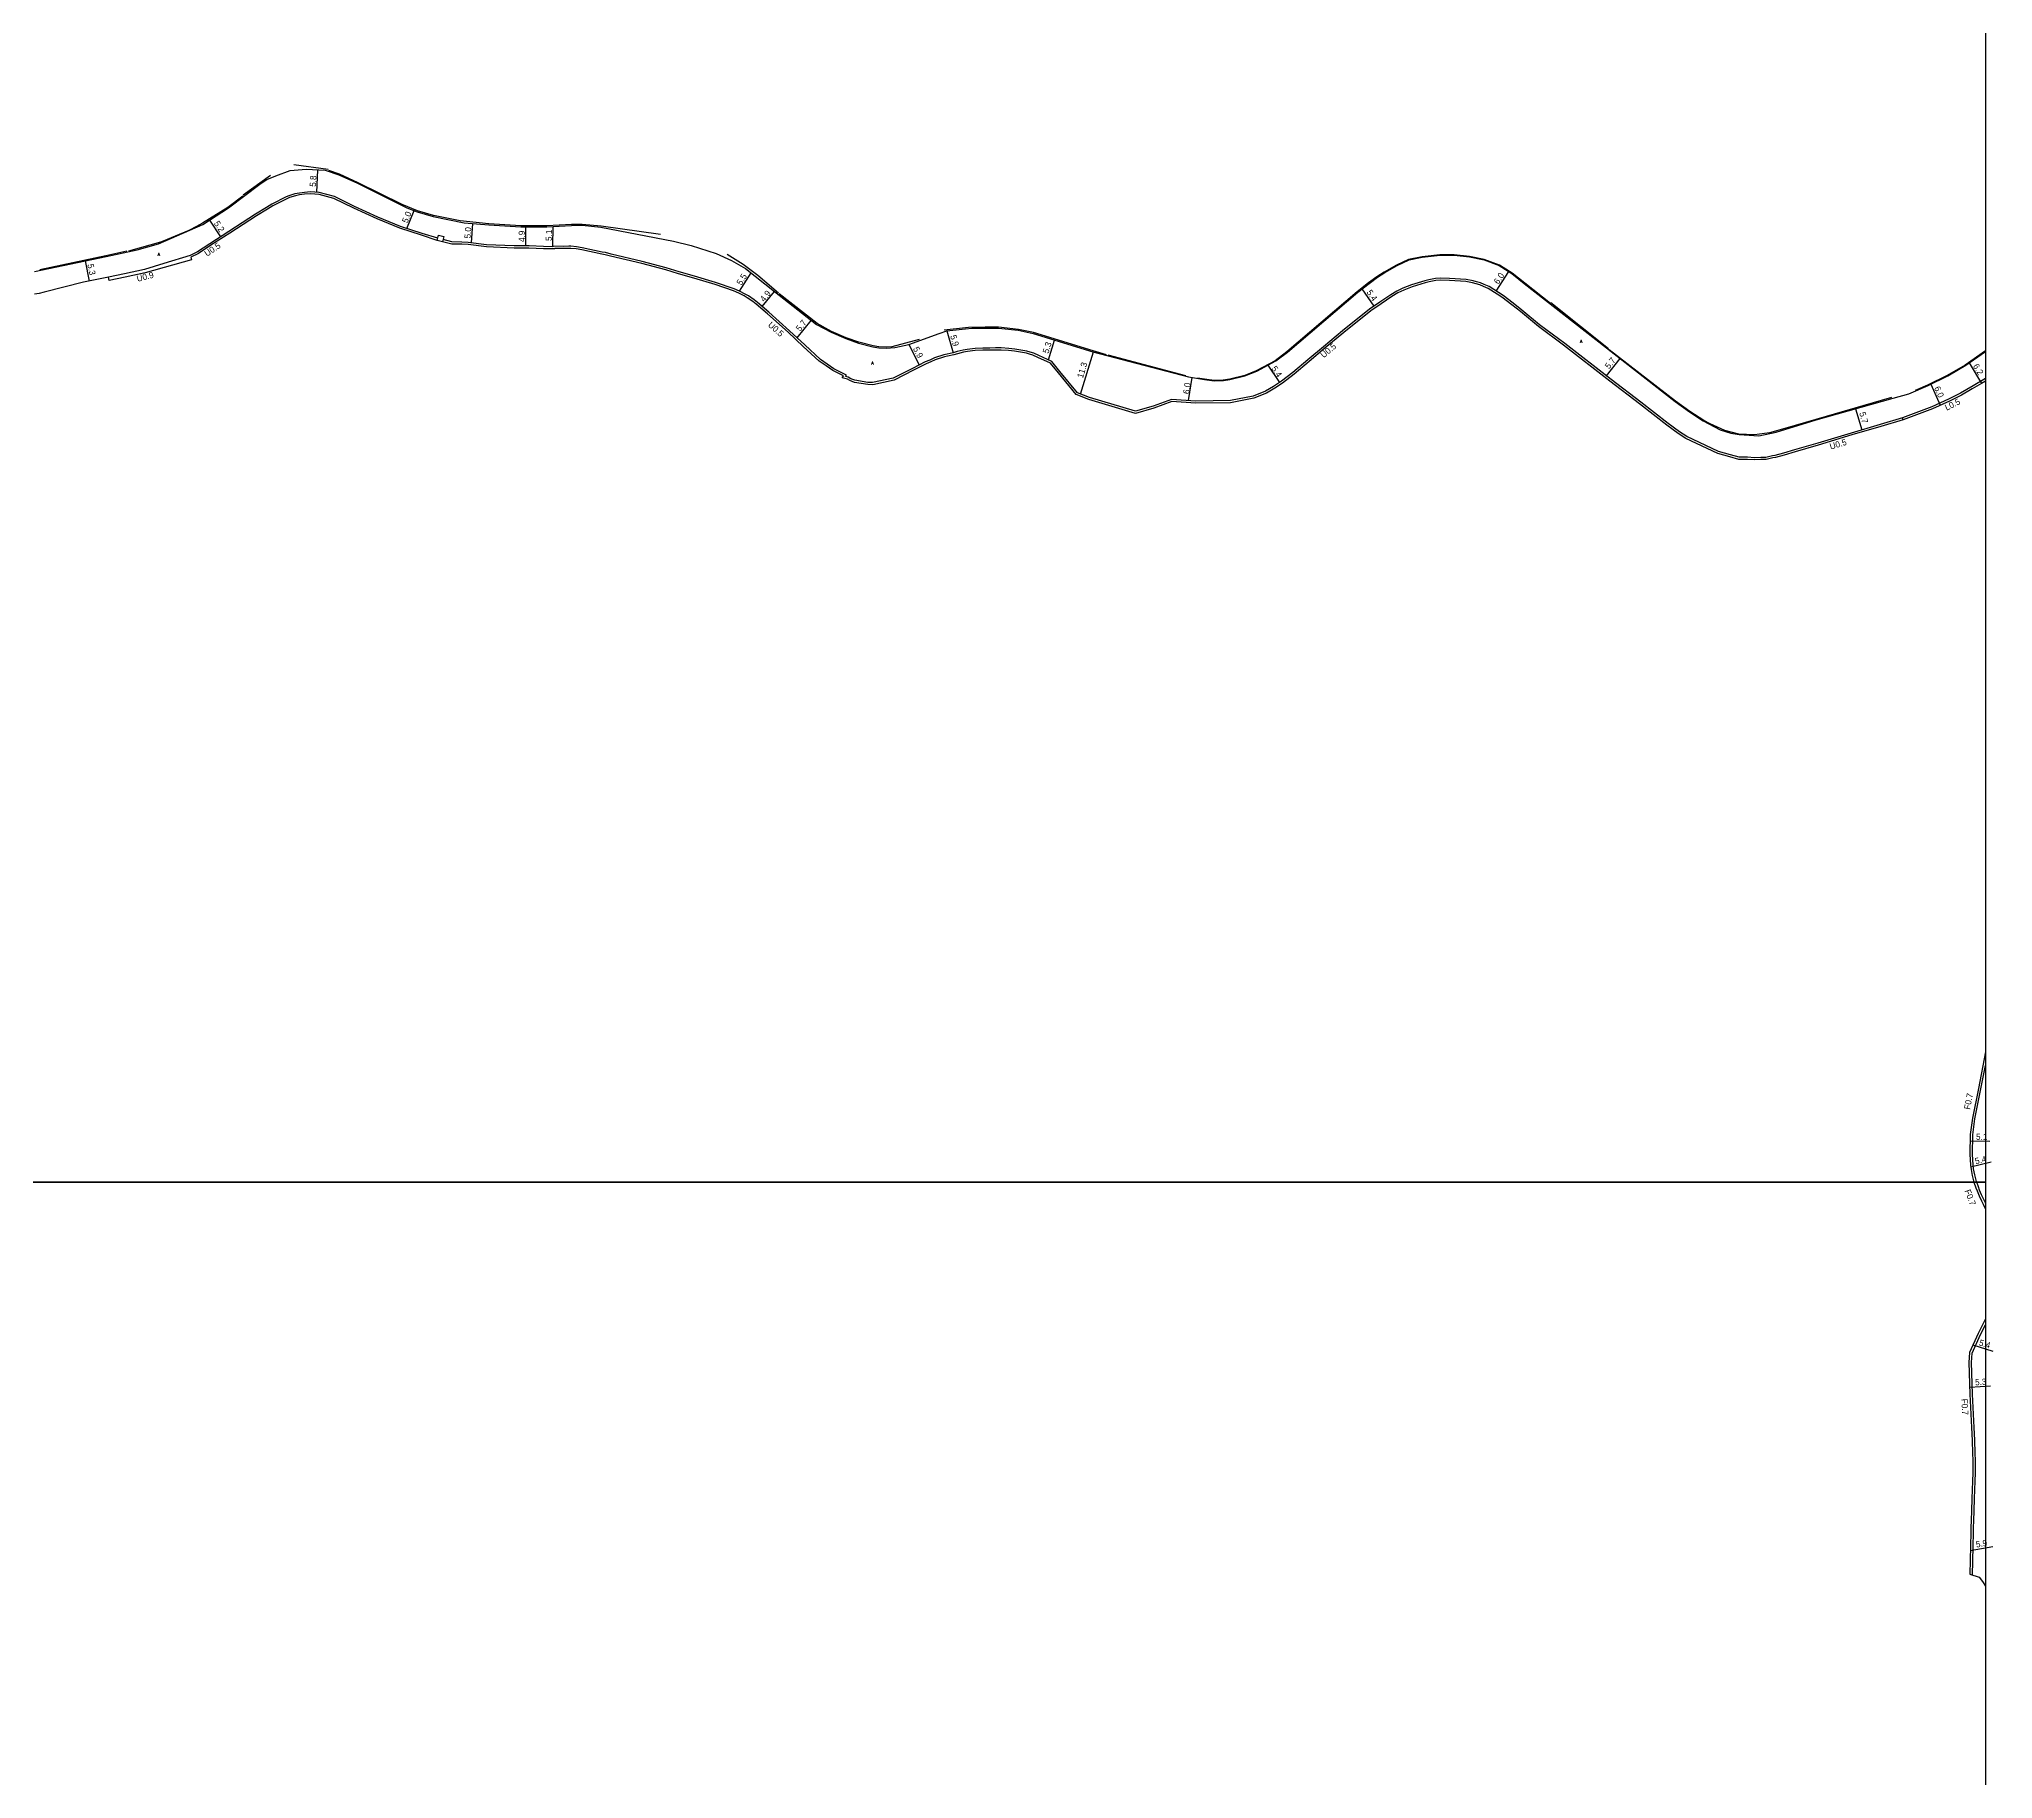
# Model space of a CAD drawing. Header units: metres. Extents: x -29600 to -27998, y -77400 to -75000.
# Drawn here: x -28500 to -27998, y -76953 to -76507 of the extents above; entities that cross this region are included whole.
import ezdxf

# ---------------------------------------------------------------- set-up
doc = ezdxf.new("R2010")
doc.units = ezdxf.units.M
doc.header["$LTSCALE"] = 2.5
for name, color, linetype in [('側溝・桝', 7, 'Continuous'), ('図郭', 7, 'Continuous'), ('幅員', 7, 'Continuous'), ('歩道・分離帯・安全施設', 7, 'Continuous'), ('舗装', 7, 'Continuous'), ('道路', 7, 'Continuous')]:
    doc.layers.add(name, color=color, linetype=linetype)
doc.styles.get("Standard").update_dxf_attribs({"font": ''})
doc.styles.add('YOKO_DECO', font='txt.shx', dxfattribs={"bigfont": 'extfont.shx'})
doc.styles.get('Standard').set_extended_font_data('@MS PGothic')

msp = doc.modelspace()

# ---------------------------------------------------------------- linework, layer by layer
at = {"layer": '側溝・桝'}
for points in [[(-28397.42, -76557.66), (-28401.43, -76556.42), (-28407.05, -76554.64), (-28412.85, -76552.25), (-28418.81, -76549.47), (-28423.96, -76546.97), (-28427.87, -76545.92), (-28430.15, -76545.76), (-28431.69, -76545.88), (-28432.99, -76546.07), (-28434.11, -76546.28), (-28435.67, -76546.73), (-28436.38, -76547.05), (-28440.04, -76548.88), (-28441.45, -76549.74), (-28444.25, -76551.48), (-28451.07, -76555.92), (-28455.94, -76559.06), (-28459.1, -76561.17), (-28461, -76562.09), (-28467.79, -76564.14), (-28472.79, -76565.66), (-28477.9, -76566.79), (-28482.02, -76567.63)], [(-28021.11, -76604.28), (-28021.27, -76603.76), (-28027.01, -76605.45), (-28034.47, -76607.66), (-28043.08, -76610.24), (-28049.02, -76612), (-28051.84, -76612.86), (-28054.05, -76613.42), (-28054.67, -76613.54), (-28056.39, -76613.91), (-28057.7, -76613.95), (-28059.27, -76614.05), (-28061.07, -76613.89), (-28063.27, -76613.88), (-28065.5, -76613.24), (-28068.55, -76612.41), (-28076.67, -76608.58), (-28078.6, -76607.35), (-28081.51, -76605.23), (-28088.52, -76599.78), (-28096.12, -76593.92), (-28108.04, -76584.71), (-28114.48, -76579.92), (-28119.03, -76576.08), (-28121.31, -76574.31), (-28123.87, -76572.35), (-28125.09, -76571.54), (-28127.44, -76570.08), (-28128.71, -76569.5), (-28129.68, -76569.1), (-28130.67, -76568.8), (-28131.59, -76568.58), (-28133.33, -76568.24), (-28137.63, -76567.95), (-28140.05, -76567.9), (-28141.24, -76567.98), (-28142.95, -76568.33), (-28143.98, -76568.58), (-28147.41, -76569.63), (-28149.58, -76570.46), (-28151.14, -76571.2), (-28152.71, -76572.17), (-28155.53, -76574.06), (-28158.16, -76575.89), (-28165.14, -76581.42), (-28169.98, -76585.49), (-28174, -76588.88), (-28177.89, -76592.16), (-28180.79, -76594.39), (-28182.79, -76595.72), (-28184.89, -76596.93), (-28188.06, -76598.17), (-28193.91, -76599.34), (-28202.81, -76599.45), (-28208.99, -76599.02), (-28213.73, -76600.76), (-28218.27, -76602.09), (-28230.08, -76598.58), (-28233.17, -76597.33), (-28237.66, -76591.87), (-28239.74, -76589.27), (-28243.11, -76587.77), (-28244.41, -76587.19), (-28245.3, -76586.9), (-28246.16, -76586.66), (-28247.68, -76586.38), (-28249.24, -76586.09), (-28250.8, -76585.93), (-28252.75, -76585.82), (-28254.22, -76585.82), (-28255.66, -76585.89), (-28257.49, -76585.85), (-28259.47, -76585.94), (-28261.46, -76586.22), (-28262.53, -76586.38), (-28264.1, -76586.76), (-28265.1, -76587.11), (-28266.65, -76587.41), (-28267.49, -76587.59), (-28269.87, -76588.38), (-28271.07, -76588.92), (-28272.26, -76589.4), (-28275.55, -76591.07), (-28280.46, -76593.58), (-28285.79, -76594.73), (-28286.98, -76594.65), (-28290.33, -76594.13), (-28291.35, -76593.71), (-28292.03, -76593.33), (-28292.73, -76593.14), (-28292.52, -76592.79), (-28295.75, -76591.15), (-28297.42, -76589.97), (-28299.13, -76588.78), (-28303.2, -76585.02), (-28307.12, -76581.39), (-28312.42, -76576.63), (-28315.34, -76574.12), (-28316.19, -76573.44), (-28317.67, -76572.47), (-28318.47, -76572), (-28319.92, -76571.24), (-28321.36, -76570.6), (-28326.08, -76568.99), (-28331.53, -76567.42), (-28335.47, -76566.29), (-28338.75, -76565.23), (-28344.92, -76563.62), (-28352.95, -76561.71), (-28354.37, -76561.35), (-28355.19, -76561.19), (-28360.33, -76560.12), (-28361.78, -76559.85), (-28363.23, -76559.71), (-28363.8, -76559.71), (-28365.23, -76559.75), (-28367.93, -76559.72), (-28367.93, -76559.84), (-28370.3, -76559.79), (-28374.01, -76559.64), (-28377.83, -76559.64), (-28384.91, -76559.33), (-28389.6, -76558.72), (-28391.28, -76558.66), (-28393.8, -76558.59), (-28396.08, -76558.01)], [(-28000, -76593.69), (-28003.18, -76595.54), (-28006.44, -76597.42), (-28009.49, -76599.01), (-28013.77, -76600.9), (-28021.27, -76603.76)], [(-28002.25, -76800), (-28002.31, -76799.81), (-28002.77, -76798.12), (-28003.04, -76796.62), (-28003.18, -76795.63), (-28003.37, -76792.81), (-28003.25, -76787.84), (-28002.69, -76783.73), (-28001.15, -76776.07), (-28000, -76770.1)], [(-28000, -76805.39), (-28000.02, -76805.35), (-28000.46, -76804.51), (-28001.02, -76803.27), (-28001.5, -76802.04), (-28001.82, -76801.23), (-28002.25, -76800)], [(-28003.35, -76900.92), (-28003.2, -76893.54), (-28003.08, -76889.94), (-28003.07, -76888.76), (-28002.99, -76886.87), (-28002.91, -76884.45), (-28002.81, -76881.29), (-28002.67, -76876.81), (-28002.6, -76874.66), (-28002.57, -76872.91), (-28002.53, -76871.45), (-28002.62, -76869.58), (-28002.77, -76866.3), (-28002.9, -76863.01), (-28003.31, -76854.45), (-28003.61, -76846.3), (-28003.42, -76843.9), (-28001.3, -76839.15), (-28000, -76836.64)]]:
    msp.add_lwpolyline(points, dxfattribs=at)
msp.add_lwpolyline([(-28397.56, -76558.27), (-28397.25, -76556.87), (-28395.89, -76557.17), (-28396.22, -76558.59)], close=True, dxfattribs=at)
at = {"layer": '図郭'}
for points in [[(-28800, -76200), (-28000, -76200), (-28000, -76800), (-28800, -76800)], [(-28800, -76800), (-28000, -76800), (-28000, -77400), (-28800, -77400)]]:
    msp.add_lwpolyline(points, close=True, dxfattribs=at)
at = {"layer": '幅員'}
for points in [[(-28428.54, -76545.87), (-28428.21, -76540.05)], [(-28405.38, -76555.17), (-28403.53, -76550.54)], [(-28456.04, -76553), (-28453.25, -76557.32)], [(-28388.82, -76558.82), (-28388.47, -76553.87)], [(-28374.82, -76559.64), (-28374.83, -76554.73)], [(-28367.93, -76559.72), (-28367.79, -76554.63)], [(-28488.03, -76563.47), (-28486.97, -76568.65)], [(-28319.92, -76571.24), (-28316.98, -76566.55)], [(-28125.63, -76571.2), (-28122.42, -76566.18)], [(-28314.12, -76575.17), (-28311.01, -76571.33)], [(-28160.11, -76570.67), (-28157.04, -76575.1)], [(-28305.11, -76583.25), (-28301.58, -76578.76)], [(-28276.47, -76584.92), (-28273.8, -76590.18)], [(-28266.68, -76581.43), (-28265.1, -76587.11)], [(-28240.59, -76588.89), (-28239.05, -76583.8)], [(-28232.37, -76597.65), (-28229.08, -76586.83)], [(-28184.3, -76590.24), (-28181.3, -76594.73)], [(-28097.29, -76593.02), (-28093.79, -76588.55)], [(-28004.2, -76589.68), (-28000.99, -76594.93)], [(-28204.64, -76599.32), (-28203.71, -76593.42)], [(-28014.01, -76595.09), (-28011.59, -76600.54)], [(-28033.35, -76601.42), (-28031.74, -76606.85)], [(-28003.96, -76789.38), (-27998.88, -76789.51)], [(-28003.8, -76796.07), (-27998.51, -76794.81)], [(-28003.23, -76841.81), (-27998.11, -76843.41)], [(-28004.05, -76852.7), (-27998.73, -76852.36)], [(-28003.89, -76894.56), (-27998.08, -76893.59)]]:
    msp.add_lwpolyline(points, dxfattribs=at)
at = {"layer": '歩道・分離帯・安全施設'}
for points in [[(-28425.58, -76539.98), (-28434.4, -76538.77)], [(-28340.21, -76556.69), (-28355.5, -76554.59), (-28360.34, -76554.08), (-28363.06, -76554.12), (-28369.46, -76554.46), (-28376.08, -76554.48), (-28384.3, -76553.92), (-28391.69, -76553.18), (-28398.53, -76551.85), (-28402.63, -76550.62), (-28406.6, -76549.01), (-28417.86, -76543.39), (-28422.72, -76541.17), (-28425.42, -76540.22)], [(-28440.36, -76541.5), (-28447.41, -76546.62)], [(-28447.49, -76546.82), (-28451.38, -76549.76), (-28457.82, -76553.82), (-28459.41, -76554.63), (-28461.36, -76555.62), (-28464.87, -76557.1), (-28466.96, -76557.96), (-28468.19, -76558.47), (-28468.67, -76558.67), (-28476.85, -76560.94)], [(-28477.27, -76560.99), (-28482.67, -76562.15), (-28499.64, -76565.74)], [(-28309.93, -76571.79), (-28315.28, -76567.18), (-28318.99, -76564.43), (-28323.14, -76561.84)], [(-28111.73, -76574.37), (-28118.31, -76569.2), (-28121.51, -76566.63), (-28124.76, -76564.56), (-28128.71, -76563.12), (-28132.46, -76562.33), (-28136.46, -76561.93), (-28140.08, -76561.87), (-28144.68, -76562.41), (-28148.14, -76563.14), (-28151.23, -76564.58), (-28154.38, -76566.39), (-28156.29, -76567.6), (-28158.41, -76569.12), (-28161.32, -76571.41), (-28179.42, -76586.85), (-28182.43, -76589.09), (-28187.25, -76591.7), (-28190.22, -76592.91), (-28194.07, -76593.83), (-28195.72, -76594.11), (-28198.05, -76594.16), (-28200.51, -76593.83), (-28202.32, -76593.54)], [(-28273.81, -76583.69), (-28280.82, -76585.51), (-28282.22, -76585.59), (-28284.18, -76585.55), (-28285.66, -76585.25), (-28289.34, -76584.36), (-28292.57, -76583.2), (-28296.32, -76581.57), (-28299.98, -76579.5), (-28309.81, -76571.93)], [(-28096.81, -76586.06), (-28111.64, -76574.27)], [(-28225.71, -76587.56), (-28229.15, -76586.55), (-28244.47, -76581.89), (-28248.31, -76581.04), (-28253.41, -76580.49), (-28256.86, -76580.49), (-28261.16, -76580.6), (-28267.37, -76581.28)], [(-28205.37, -76592.96), (-28225.32, -76587.68)], [(-28024.12, -76598.53), (-28043.58, -76604.2), (-28051.48, -76606.54), (-28055.45, -76607.6), (-28059.28, -76608.12), (-28063.34, -76607.93), (-28066.94, -76607.04), (-28070.72, -76605.31), (-28072.34, -76604.45), (-28075.9, -76602.17), (-28079.61, -76599.49), (-28096.6, -76586.26)], [(-28000, -76586.6), (-28005.25, -76590.23), (-28009.82, -76592.89), (-28014.87, -76595.38), (-28018.07, -76596.77)]]:
    msp.add_lwpolyline(points, dxfattribs=at)
at = {"layer": '道路'}
for points in [[(-28500.99, -76566.21), (-28482.57, -76562.31), (-28474.62, -76560.61), (-28469.19, -76559.09), (-28457.76, -76554.11), (-28451.18, -76549.84), (-28443.13, -76543.75), (-28441.33, -76542.6), (-28439.06, -76541.59), (-28435.37, -76540.25), (-28431.25, -76539.88), (-28426.39, -76540.16), (-28422.84, -76541.4), (-28418.02, -76543.5), (-28405.37, -76549.8), (-28402.74, -76550.85), (-28398.62, -76552.1), (-28390.63, -76553.72), (-28384.33, -76554.17), (-28376.11, -76554.73), (-28369.46, -76554.72), (-28363.07, -76554.38), (-28360.36, -76554.33), (-28355.55, -76554.84), (-28336.91, -76558.41), (-28332.36, -76559.48), (-28325.93, -76561.55), (-28321.98, -76563.37), (-28318.43, -76565.39), (-28311.01, -76571.33), (-28300.21, -76579.83), (-28296.46, -76581.79), (-28292.69, -76583.43), (-28289.43, -76584.6), (-28285.73, -76585.49), (-28284.22, -76585.8), (-28282.22, -76585.84), (-28280.07, -76585.72), (-28276.47, -76584.92), (-28268.72, -76582.15), (-28266.68, -76581.43), (-28263.51, -76581.07), (-28260.33, -76580.76), (-28256.86, -76580.73), (-28253.44, -76580.74), (-28248.36, -76581.29), (-28244.55, -76582.12), (-28229.24, -76586.78), (-28204.68, -76593.27), (-28200.51, -76593.93), (-28198.06, -76594.25), (-28195.68, -76594.21), (-28194.06, -76593.93), (-28190.21, -76593.02), (-28187.09, -76591.77), (-28182.27, -76589.12), (-28179.21, -76586.88), (-28161.21, -76571.53), (-28158.29, -76569.23), (-28156.11, -76567.65), (-28154.2, -76566.44), (-28151.06, -76564.65), (-28148, -76563.21), (-28144.61, -76562.5), (-28140.04, -76561.97), (-28136.45, -76562.03), (-28132.48, -76562.42), (-28128.77, -76563.21), (-28124.86, -76564.62), (-28121.65, -76566.68), (-28118.47, -76569.23), (-28079.69, -76599.58), (-28076.03, -76602.21), (-28072.46, -76604.5), (-28068.13, -76606.81), (-28065.37, -76607.72), (-28063.29, -76608.06), (-28058.24, -76608.38), (-28053.75, -76607.45), (-28043.46, -76604.27), (-28023.66, -76598.69), (-28019.72, -76597.62), (-28014.72, -76595.44), (-28009.65, -76592.94), (-28005.07, -76590.27), (-28000, -76586.77)], [(-28021.11, -76604.28), (-28026.85, -76605.97), (-28034.31, -76608.17), (-28042.93, -76610.76), (-28048.87, -76612.52), (-28051.7, -76613.38), (-28053.94, -76613.95), (-28054.57, -76614.07), (-28056.32, -76614.45), (-28057.67, -76614.49), (-28059.27, -76614.59), (-28061.09, -76614.43), (-28063.35, -76614.42), (-28065.65, -76613.76), (-28068.74, -76612.92), (-28076.93, -76609.05), (-28078.91, -76607.79), (-28081.83, -76605.66), (-28088.85, -76600.21), (-28096.45, -76594.35), (-28108.36, -76585.14), (-28114.82, -76580.34), (-28119.37, -76576.5), (-28121.64, -76574.74), (-28124.18, -76572.79), (-28125.38, -76571.99), (-28127.69, -76570.56), (-28128.93, -76570), (-28129.87, -76569.61), (-28130.81, -76569.32), (-28131.7, -76569.11), (-28133.41, -76568.78), (-28137.65, -76568.49), (-28140.03, -76568.44), (-28141.17, -76568.52), (-28142.83, -76568.86), (-28143.84, -76569.1), (-28147.23, -76570.14), (-28149.36, -76570.95), (-28150.88, -76571.68), (-28152.42, -76572.62), (-28155.22, -76574.5), (-28157.84, -76576.32), (-28164.8, -76581.84), (-28169.63, -76585.9), (-28173.65, -76589.29), (-28177.55, -76592.58), (-28180.48, -76594.83), (-28182.5, -76596.18), (-28184.66, -76597.42), (-28187.91, -76598.7), (-28193.86, -76599.88), (-28202.82, -76599.99), (-28208.92, -76599.57), (-28213.56, -76601.27), (-28218.28, -76602.65), (-28230.26, -76599.09), (-28233.5, -76597.78), (-28238.08, -76592.21), (-28240.08, -76589.71), (-28243.33, -76588.26), (-28244.6, -76587.7), (-28245.46, -76587.42), (-28246.28, -76587.19), (-28247.77, -76586.92), (-28249.32, -76586.63), (-28250.85, -76586.47), (-28252.77, -76586.36), (-28254.21, -76586.36), (-28255.65, -76586.43), (-28257.48, -76586.39), (-28259.43, -76586.49), (-28261.38, -76586.75), (-28262.43, -76586.91), (-28263.98, -76587.29), (-28264.95, -76587.57), (-28266.52, -76587.89), (-28267.29, -76588.1), (-28269.68, -76588.89), (-28270.86, -76589.42), (-28272.03, -76589.9), (-28275.3, -76591.55), (-28280.27, -76594.09), (-28285.75, -76595.28), (-28287.04, -76595.19), (-28290.47, -76594.66), (-28291.59, -76594.2), (-28292.24, -76593.83), (-28293.58, -76593.48), (-28293.29, -76593.01), (-28296.03, -76591.61), (-28297.73, -76590.41), (-28299.47, -76589.2), (-28303.57, -76585.41), (-28307.49, -76581.79), (-28312.77, -76577.03), (-28315.69, -76574.54), (-28316.51, -76573.87), (-28317.95, -76572.93), (-28318.73, -76572.47), (-28320.16, -76571.73), (-28321.53, -76571.12), (-28326.24, -76569.51), (-28331.68, -76567.94), (-28335.63, -76566.8), (-28338.91, -76565.75), (-28345.05, -76564.14), (-28353.08, -76562.23), (-28354.48, -76561.87), (-28355.29, -76561.72), (-28360.43, -76560.65), (-28361.86, -76560.38), (-28363.26, -76560.25), (-28363.79, -76560.25), (-28365.22, -76560.29), (-28367.37, -76560.26), (-28367.37, -76560.4), (-28370.32, -76560.33), (-28374.02, -76560.18), (-28377.84, -76560.18), (-28384.95, -76559.87), (-28389.67, -76559.26), (-28391.29, -76559.21), (-28393.87, -76559.13), (-28397.56, -76558.27), (-28401.58, -76556.87), (-28407.21, -76555.08), (-28413.04, -76552.68), (-28419.02, -76549.9), (-28424.13, -76547.42), (-28427.94, -76546.39), (-28430.12, -76546.24), (-28431.64, -76546.35), (-28432.91, -76546.54), (-28434, -76546.75), (-28435.5, -76547.17), (-28436.23, -76547.5), (-28439.81, -76549.3), (-28441.2, -76550.14), (-28443.99, -76551.88), (-28450.82, -76556.32), (-28455.68, -76559.46), (-28458.87, -76561.59), (-28460.87, -76562.54), (-28460.67, -76563.2), (-28472.57, -76566.49), (-28477.72, -76567.63), (-28481.84, -76568.48), (-28482.02, -76567.63)], [(-28482.02, -76567.63), (-28488.44, -76568.95), (-28498.56, -76571.52), (-28499.8, -76571.85), (-28500.96, -76571.98)], [(-28000, -76594.32), (-28000.98, -76594.92), (-28003.39, -76596.29), (-28006.17, -76597.9), (-28009.25, -76599.5), (-28013.56, -76601.41), (-28021.11, -76604.28)], [(-28000, -76766.53), (-28001.81, -76775.94), (-28003.36, -76783.62), (-28003.93, -76787.78), (-28004.04, -76792.82), (-28003.85, -76795.7), (-28003.7, -76796.73), (-28003.43, -76798.27), (-28002.96, -76800)], [(-28002.96, -76800), (-28002.96, -76800.01), (-28002.45, -76801.46), (-28002.13, -76802.28), (-28001.64, -76803.54), (-28001.06, -76804.81), (-28000.62, -76805.65), (-28000, -76806.95)], [(-28000, -76835.17), (-28000.16, -76835.49), (-28001.91, -76838.86), (-28004.08, -76843.73), (-28004.29, -76846.29), (-28003.98, -76854.48), (-28003.57, -76863.04), (-28003.44, -76866.33), (-28003.3, -76869.61), (-28003.21, -76871.45), (-28003.24, -76872.9), (-28003.27, -76874.65), (-28003.34, -76876.78), (-28003.48, -76881.27), (-28003.59, -76884.43), (-28003.66, -76886.85), (-28003.74, -76888.74), (-28003.76, -76889.93), (-28003.87, -76893.52), (-28004.02, -76900.72), (-28001.6, -76901.44), (-28000.77, -76902.58), (-28000, -76903.75)]]:
    msp.add_lwpolyline(points, dxfattribs=at)

# ---------------------------------------------------------------- texts
at = {"layer": '側溝・桝'}
for s, rotation, p in [('U0.5', 34, (-28456.71, -76562.42)), ('U0.9', 14, (-28474.54, -76568.83)), ('U0.5', 318, (-28312.79, -76580.11)), ('U0.5', 40, (-28169.95, -76588.51)), ('L0.5', 26, (-28009.96, -76601.95)), ('U0.5', 17, (-28039.72, -76611.95)), ('F0.7', 79, (-28003.96, -76781.48)), ('F0.7', 291, (-28005.4, -76802.26)), ('F0.7', 273, (-28006.2, -76855.68))]:
    msp.add_text(s, height=1.6, rotation=rotation, dxfattribs=at).set_placement(p)
at = {"layer": '幅員'}
for s, rotation, p in [('5.8', 87, (-28428.74, -76544.47)), ('5.2', 303, (-28455.01, -76553.85)), ('5.0', 68, (-28405.22, -76553.89)), ('5.0', 86, (-28389.02, -76557.75)), ('5.1', 88, (-28368.17, -76558.37)), ('4.9', 90, (-28375.06, -76558.61)), ('5.3', 282, (-28487.43, -76564.4)), ('5.5', 58, (-28319.48, -76569.87)), ('6.0', 57, (-28125.05, -76569.61)), ('4.9', 51, (-28313.62, -76574.12)), ('5.4', 305, (-28159.02, -76571.58)), ('5.7', 52, (-28304.37, -76581.69)), ('5.9', 297, (-28275.46, -76586.01)), ('5.9', 286, (-28265.88, -76582.74)), ('5.3', 73, (-28240.63, -76587.36)), ('11.3', 73, (-28231.78, -76593.68)), ('5.4', 304, (-28183.47, -76591.12)), ('5.7', 52, (-28096.62, -76591.34)), ('6.2', 301, (-28003.29, -76590.47)), ('6.0', 81, (-28204.52, -76597.75)), ('6.0', 294, (-28013.22, -76596.1)), ('5.7', 286, (-28032.42, -76602.52)), ('5.1', 359, (-28002.44, -76789.16)), ('5.4', 13, (-28002.5, -76795.45)), ('5.4', 343, (-28001.8, -76841.91)), ('5.3', 4, (-28002.62, -76852.22)), ('5.9', 9, (-28002.34, -76893.86))]:
    msp.add_text(s, height=1.6, rotation=rotation, dxfattribs=at).set_placement(p)
at = {"layer": '舗装', "style": 'YOKO_DECO'}
for p in [(-28469.4, -76562.14, 902.31), (-28104.13, -76584.5, 895.02), (-28286.06, -76590.03, 895.37)]:
    msp.add_text('A', height=0.75, dxfattribs=at).set_placement(p)

doc.saveas('drawing.dxf')
